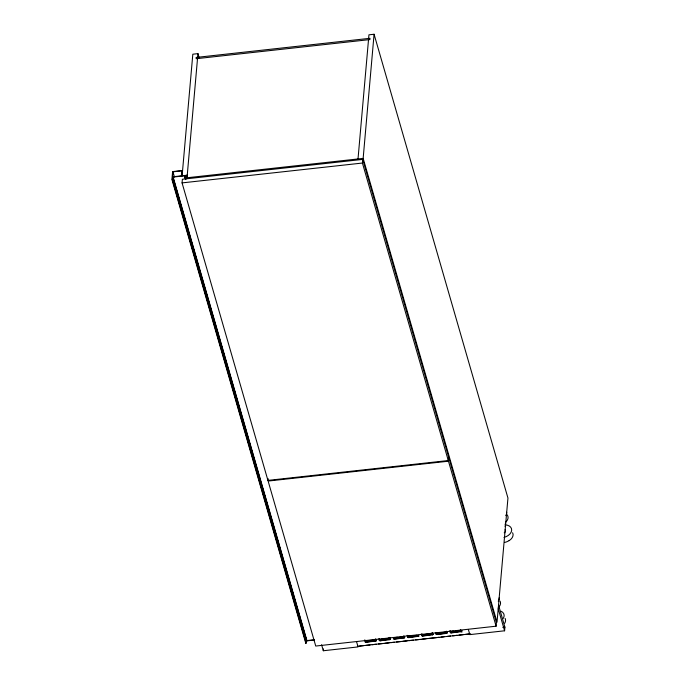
<?xml version="1.0" encoding="UTF-8"?>
<svg xmlns="http://www.w3.org/2000/svg" width="685" height="685" viewBox="0 0 685 685"><rect width="100%" height="100%" fill="white"/><g stroke="black" fill="none" stroke-linecap="round" stroke-linejoin="round"><path stroke-width="1.03" d="M314.09 640.038L306.752 640.886L305.793 643.241L171.918 179.427L172.611 171.593L182.278 170.531L181.816 175.797L187.253 175.197M306.152 643.206L172.277 179.393L172.877 177.072L184.856 175.805M172.945 171.815L172.509 176.824L181.448 175.84L181.893 170.83L172.945 171.815L174.427 176.944M182.116 175.762L192.819 54.209L197.956 53.636L199.138 57.745M182.064 182.895L182.381 179.256L362.742 159.399L448.606 456.904L448.29 460.543L267.929 480.399L182.064 182.895L362.416 163.039L362.742 159.399M187.022 177.766L197.956 53.636M267.929 480.399L268.092 478.575M305.793 643.241L305.964 641.288M358.015 158.946L368.941 34.815L374.078 34.25L507.953 498.063L497.027 622.194L363.153 158.381L374.078 34.25M356.62 641.905L358.067 646.923L323.32 650.75L323.483 648.935M357.373 646.315L470.663 633.839M365.362 640.269L364.429 640.064M365.55 641.254L375.329 640.175L376.245 640.646L365.893 642.085C362.442 640.338 372.905 640.466 373.393 640.124M365.576 640.98L364.951 641.888L365.893 642.085M375.14 639.191L375.714 638.822M365.867 642.359L375.671 641.014M379.576 638.703L378.814 638.762M387.607 638.557C388.506 637.367 391.811 638.805 389.851 639.713L379.875 640.792L379.147 640.175L379.781 639.422M380.072 640.792L390.493 638.959M389.354 637.624L389.936 637.401M379.755 639.687L389.559 638.343M404.638 637.538L394.286 638.959C391.555 638.112 397.189 636.956 397.874 637.427M393.473 638.077L393.413 638.899L394.286 638.959M403.533 636.065L404.082 635.98M393.943 638.129L403.739 636.785L404.647 637.667M394.26 639.233L404.064 637.889M407.969 635.577L407.027 635.372M408.149 636.562L417.927 635.483L418.843 635.954L408.491 637.401C406.008 636.853 410.324 635.329 411.103 635.971M407.558 636.785L407.729 637.461L408.491 637.401M408.466 637.667L418.27 636.322M422.148 634.019L421.275 633.95M422.328 635.004L432.107 633.925L433.023 634.396L422.671 635.834C421.018 635.945 422.868 633.753 421.72 635.492M421.746 635.226L421.917 635.903L422.671 635.834M431.927 632.94L432.5 632.572M422.654 636.108L432.449 634.764M448.478 461.202L448.803 457.563L496.419 622.554L496.103 626.193L315.742 646.049L268.118 481.058L448.478 461.202L496.103 626.193M435.968 633.788L436.559 633.171M435.951 633.659L436.859 634.541L447.237 632.846L446.32 632.358L436.542 633.437M446.132 631.373L446.688 631.296M446.32 632.358L447.185 632.418L446.997 633.351L436.859 634.541M450.567 630.885L449.694 630.825M450.747 631.87L460.526 630.799L461.442 631.262L451.09 632.709C448.606 632.161 452.931 630.637 453.701 631.279M450.156 632.092L450.336 632.769L451.09 632.709M460.346 629.806L460.808 629.857M460.526 630.799L456.638 630.962M451.064 632.974L460.868 631.63M461.827 632.246L461.981 630.508M468.394 629.601L469.841 634.618L504.588 630.791L504.905 627.16L498.534 605.069M376.279 640.518L375.645 641.28M404.672 637.392L404.039 638.155M407.541 637.05L408.174 636.296M433.066 634.267L432.432 635.029M435.925 633.925L436.208 633.283M508.887 540.748L506.917 541.732A9.333 6.242 -16.1 0 1 504.58 542.417M379.593 639.456L379.25 640.192L380.098 640.526M418.244 636.588L418.818 636.245L418.526 635.32M460.842 631.895L461.476 631.142L460.748 630.525M363.153 158.381L185.515 177.929L185.061 175.865L185.995 178.965M306.383 640.638L314.329 639.764M381.733 639.208L385.646 638.771M400.811 637.101L403.739 636.785M413.064 635.757L416.968 635.329M425.291 634.413L429.195 633.976M437.544 633.06L441.448 632.632M443.409 632.418L446.337 632.092M502.799 627.391L504.905 627.16M359.488 646.083L363.726 645.612M365.841 645.381L370.08 644.91M372.195 644.679L376.433 644.217M378.548 643.986L382.787 643.515M384.901 643.283L389.131 642.813M391.255 642.581L394.432 642.23M396.546 641.999L400.785 641.537M402.9 641.297L407.138 640.835M409.253 640.603L413.492 640.132M415.607 639.901L419.836 639.439M421.96 639.199L426.19 638.737M428.313 638.506L438.897 637.341M441.02 637.101L444.197 636.759M447.365 636.408L450.542 636.057M452.665 635.826L456.895 635.355M459.019 635.123L463.248 634.661M465.372 634.421L469.602 633.959M184.316 175.523L185.618 175.814L185.9 177.638L186.688 177.552L186.885 175.24L187.476 177.287M436.336 632.717L435.754 632.615M436.884 634.276L435.968 633.805M403.722 637.05L404.63 637.521M389.534 638.608L390.45 639.079M185.344 175.66L185.918 176.173M376.082 640.115L376.253 640.792M432.98 633.985L433.04 634.541M498.209 608.708L504.588 630.791M362.416 163.039L448.29 460.543M321.582 644.731L323.32 650.75M185.815 176.011L186.508 178.228M185.661 175.848L186.371 178.023M185.515 175.745L186.183 177.852M186.123 178.288L185.404 176.071L185.943 178.091M184.916 175.822L185.9 178.931M184.685 175.514L185.746 178.888M185.489 178.853L184.548 175.771L185.412 178.845M173.125 177.004L307 640.817M172.877 177.072L306.752 640.886M172.663 177.192L306.537 641.006M172.577 177.269L306.452 641.083M172.509 177.355L306.315 641.348M505.093 524.83A9.333 6.242 -16.1 0 1 511.669 530.344A9.333 6.242 -16.1 0 1 503.98 537.434M505.025 529.813A3.031 2.029 -16.1 0 1 504.22 532.81M506.549 514.187A9.333 6.242 -16.1 0 1 505.864 522.021M505.222 523.914A4.667 3.125 -16.1 0 1 504.999 526.371M512.611 532.767A9.307 6.225 -16.1 0 1 509.075 540.679M506.677 512.243A9.333 6.242 -16.1 0 1 505.778 515.608M501.035 611.226A9.333 6.242 -16.1 0 1 503.227 618.486M500.067 601.113A9.333 6.242 -16.1 0 1 498.329 607.621M505.076 618.375A9.307 6.225 -16.1 0 1 504.648 623.307M499.142 597.851A9.333 6.242 -16.1 0 1 498.243 601.216M196.27 57.429L196.158 58.713L369.874 39.584L369.986 38.3L196.27 57.429"/></g></svg>
